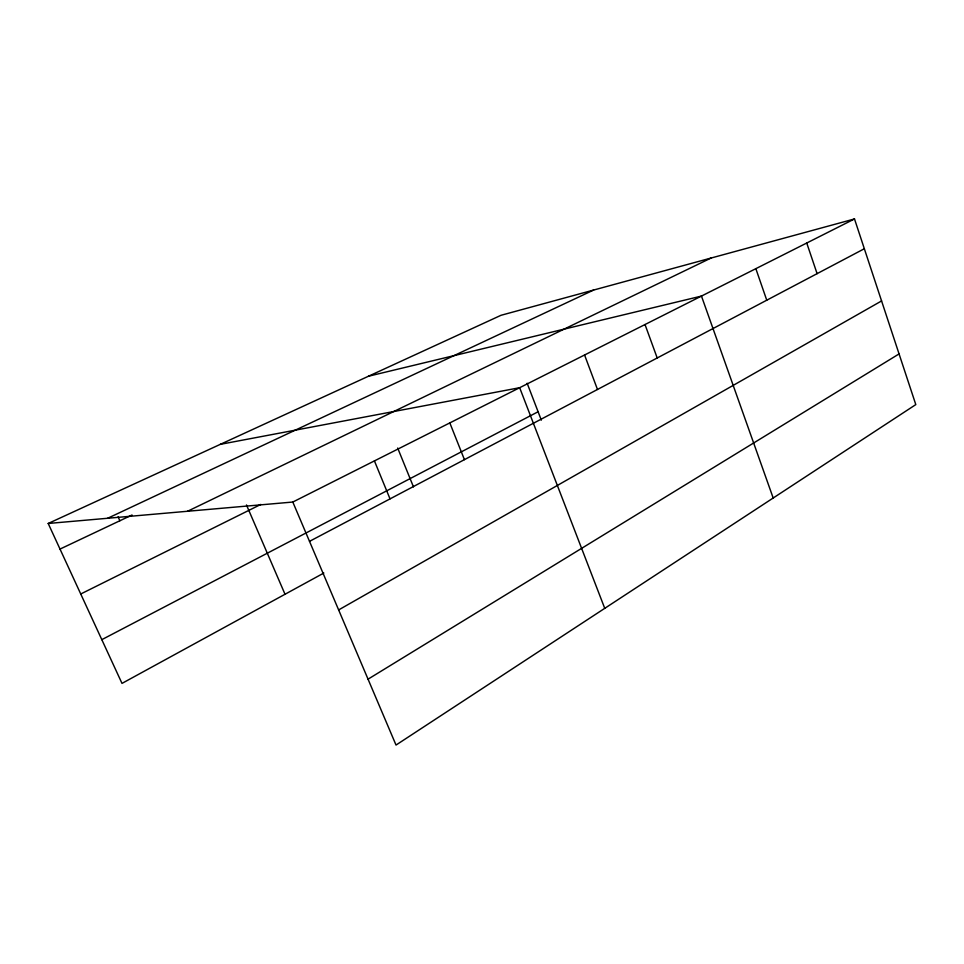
<?xml version="1.0" encoding="UTF-8"?>
<svg xmlns="http://www.w3.org/2000/svg" width="964" height="964" viewBox="0 0 964 964"><rect width="100%" height="100%" fill="white"/><g stroke="black" fill="none" stroke-linecap="round" stroke-linejoin="round"><path stroke-width="1.45" d="M368.043 679.174L899.063 353.921M338.641 609.923L881.578 300.937M323.832 573.038L121.994 683.392L48.2 523.476L501.027 315.288L854.502 218.948L915.8 404.603L396.023 745.052L292.815 502.039L48.2 523.476M309.516 541.346L864.346 248.736M101.81 639.662L538.093 411.749M292.815 502.039L854.502 218.948M80.735 593.993L260.81 504.425M187.558 511.269L710.986 258.075M60.009 549.082L132.044 514.993M107.667 518.271L593.619 290.056M368.489 376.225L701.467 296.081L773.188 498.014M220.322 444.344L519.668 387.709L604.741 608.344M118.09 516.8L119.873 520.753M246.471 504.955L285.019 594.258M374.43 460.913L390.022 498.882M397.674 448.043L413.472 486.892M449.827 422.907L464.431 459.647M527.151 383.25L541.334 420.159M584.57 355.005L597.487 389.48M645.012 324.531L657.207 357.981M755.848 268.679L766.754 300.202M806.748 243.024L817.098 273.656"/></g></svg>
